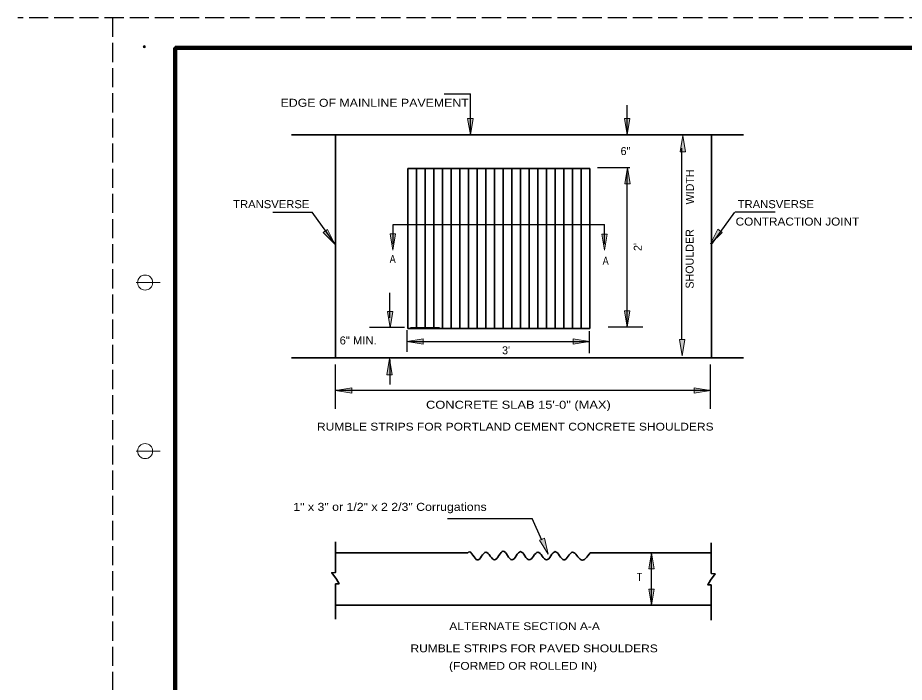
# Model space of a CAD drawing. Extents: x -26.7 to 8.7, y -11.7 to 10.3.
# Drawn here: x -26.69 to -11.96, y -0.77 to 10.27 of the extents above; entities that cross this region are included whole.
import ezdxf

# ---------------------------------------------------------------- set-up
doc = ezdxf.new("R2010")
doc.units = 0
doc.header["$LTSCALE"] = 0.053
doc.header["$PDMODE"] = 32
doc.header["$PDSIZE"] = 0.0265
doc.linetypes.add('LONG_DASHED', pattern=[7.5, 6, -1.5])
doc.layers.add('1', color=7, linetype='Continuous', lineweight=35)
doc.layers.add('3', color=7, linetype='Continuous', lineweight=25)

msp = doc.modelspace()

# ---------------------------------------------------------------- hatches: boundary and pattern name
at = {"layer": '1'}
for points in [[(-19.21783, 8.59883), (-19.12808, 8.59883), (-19.17283, 8.32883), (-19.17283, 8.32883)], [(-16.5215, 8.59883), (-16.61125, 8.59883), (-16.5665, 8.32883), (-16.5665, 8.32883)], [(-15.59942, 8.04683), (-15.68908, 8.04683), (-15.64442, 8.31683), (-15.64442, 8.31683)], [(-16.51867, 7.51283), (-16.60842, 7.51283), (-16.56367, 7.78283), (-16.56367, 7.78283)], [(-21.61817, 6.70475), (-21.5455, 6.7575), (-21.42317, 6.51275), (-21.42317, 6.51275)], [(-20.41475, 6.68333), (-20.50458, 6.68333), (-20.45975, 6.41333), (-20.45975, 6.41333)], [(-16.89717, 6.67925), (-16.98692, 6.67925), (-16.94217, 6.40925), (-16.94217, 6.40925)], [(-14.98733, 6.7075), (-15.06, 6.76025), (-15.18233, 6.5155), (-15.18233, 6.5155)], [(-20.55067, 5.393), (-20.46092, 5.393), (-20.50567, 5.123), (-20.50567, 5.123)], [(-16.5215, 5.40133), (-16.61117, 5.40133), (-16.5665, 5.13133), (-16.5665, 5.13133)], [(-19.956, 4.851), (-19.956, 4.94075), (-20.226, 4.896), (-20.226, 4.896)], [(-17.46367, 4.851), (-17.46367, 4.94075), (-17.19367, 4.896), (-17.19367, 4.896)], [(-15.60975, 4.92617), (-15.69942, 4.92617), (-15.65475, 4.65617), (-15.65475, 4.65617)], [(-20.56092, 4.34342), (-20.47117, 4.34342), (-20.51592, 4.61342), (-20.51592, 4.61342)], [(-21.14358, 4.03608), (-21.14358, 4.12575), (-21.41358, 4.08108), (-21.41358, 4.08108)], [(-15.45533, 4.03608), (-15.45533, 4.12575), (-15.18533, 4.08108), (-15.18533, 4.08108)], [(-18.02375, 1.59267), (-17.9405, 1.62625), (-17.88092, 1.35917), (-17.88092, 1.35917)], [(-16.12017, 1.116), (-16.20983, 1.116), (-16.16517, 1.386), (-16.16517, 1.386)], [(-16.12017, 0.78142), (-16.20983, 0.78142), (-16.16517, 0.51142), (-16.16517, 0.51142)]]:
    msp.add_hatch(color=256, dxfattribs=at).paths.add_polyline_path(points)

# ---------------------------------------------------------------- linework, layer by layer
at = {"layer": '1', "linetype": 'LONG_DASHED', "lineweight": 25}
for p, q in [((8.50758, 10.27375), (-26.69242, 10.27375)), ((-25.11742, 10.27375), (-25.11742, -11.72625))]:
    msp.add_line(p, q, dxfattribs=at)
at = {"layer": '1', "lineweight": 158}
for p, q in [((-24.07575, 9.77375), (-24.07575, -11.22625)), ((8.42425, 9.77375), (-24.07575, 9.77375))]:
    msp.add_line(p, q, dxfattribs=at)
at = {"layer": '1', "lineweight": 25}
for p, q in [((-19.60933, 9.00975), (-19.17283, 9.00975)), ((-19.17283, 8.32883), (-19.17283, 9.00975)), ((-16.5665, 8.32883), (-16.5665, 8.81967)), ((-15.65925, 4.93742), (-15.65925, 8.10542)), ((-17.06067, 7.78458), (-16.52283, 7.78458)), ((-16.5665, 5.13133), (-16.5665, 7.73075)), ((-22.45692, 7.04083), (-21.80125, 7.04083)), ((-21.41358, 6.50708), (-21.80125, 7.04083)), ((-15.16867, 6.50425), (-14.77892, 7.04083)), ((-14.10625, 7.04083), (-14.77492, 7.04083)), ((-20.45625, 6.83683), (-16.94158, 6.83683)), ((-20.45625, 6.51275), (-20.45625, 6.83683)), ((-20.3445, 6.83683), (-19.2145, 6.83683)), ((-16.94158, 6.51275), (-16.94158, 6.83683)), ((-20.50783, 5.286), (-20.50783, 5.70058)), ((-20.847, 5.13133), (-20.26942, 5.13133)), ((-20.22008, 4.72067), (-20.22008, 5.08492)), ((-20.16867, 5.12467), (-19.68267, 5.12467)), ((-17.19608, 5.06483), (-17.19608, 4.70058)), ((-16.30567, 5.13133), (-16.88325, 5.13133)), ((-20.1995, 4.89217), (-17.19608, 4.89217)), ((-20.50783, 4.59467), (-20.50783, 4.18008)), ((-21.415, 3.77708), (-21.415, 4.51475)), ((-15.18533, 3.77708), (-15.18533, 4.51475)), ((-15.18533, 4.08108), (-21.41358, 4.08108)), ((-19.55417, 1.95467), (-18.145, 1.95467)), ((-17.98408, 1.593), (-18.145, 1.95467)), ((-16.16517, 0.51142), (-16.16517, 1.386))]:
    msp.add_line(p, q, dxfattribs=at)
at = {"layer": '1'}
for p, q in [((-22.14325, 8.32883), (-14.63583, 8.32883)), ((-21.41358, 4.62508), (-21.41358, 8.32883)), ((-15.16483, 4.62508), (-15.16483, 8.32883)), ((-20.21008, 7.767), (-17.18608, 7.767)), ((-20.21008, 5.11217), (-20.21008, 7.767)), ((-20.06608, 5.11217), (-20.06608, 7.767)), ((-19.92208, 5.11217), (-19.92208, 7.767)), ((-19.77808, 5.11217), (-19.77808, 7.767)), ((-19.63408, 5.11217), (-19.63408, 7.767)), ((-19.49008, 5.11217), (-19.49008, 7.767)), ((-19.34608, 5.11217), (-19.34608, 7.767)), ((-19.20208, 5.11217), (-19.20208, 7.767)), ((-19.05808, 5.11217), (-19.05808, 7.767)), ((-18.91408, 5.11217), (-18.91408, 7.767)), ((-18.77008, 5.11217), (-18.77008, 7.767)), ((-18.62608, 5.11217), (-18.62608, 7.767)), ((-18.48208, 5.11217), (-18.48208, 7.767)), ((-18.33808, 5.11217), (-18.33808, 7.767)), ((-18.19408, 5.11217), (-18.19408, 7.767)), ((-18.05008, 5.11217), (-18.05008, 7.767)), ((-17.90608, 5.11217), (-17.90608, 7.767)), ((-17.76208, 5.11217), (-17.76208, 7.767)), ((-17.61808, 5.11217), (-17.61808, 7.767)), ((-17.47408, 5.11217), (-17.47408, 7.767)), ((-17.33008, 5.11217), (-17.33008, 7.767)), ((-17.18608, 5.11217), (-17.18608, 7.767)), ((-20.21008, 5.11217), (-19.2145, 5.11217)), ((-20.16867, 5.11217), (-17.18608, 5.11217)), ((-22.14325, 4.62508), (-14.63583, 4.62508)), ((-21.41358, 1.38558), (-19.21333, 1.38558)), ((-17.18275, 1.386), (-15.16483, 1.386)), ((-21.41292, 0.27875), (-21.41292, 0.86567)), ((-15.17033, 0.2625), (-15.17033, 0.84942)), ((-21.41358, 0.51142), (-15.74292, 0.51142)), ((-16.42642, 0.51142), (-15.16483, 0.51142))]:
    msp.add_line(p, q, dxfattribs=at)
at = {"layer": '1', "lineweight": 13}
for p, q in [((-24.32575, 5.87375), (-24.72575, 5.87375)), ((-24.32575, 3.07375), (-24.72575, 3.07375))]:
    msp.add_line(p, q, dxfattribs=at)
for points in [[(-19.21783, 8.59883), (-19.12808, 8.59883), (-19.17283, 8.32883), (-19.17283, 8.32883)], [(-16.5215, 8.59883), (-16.61125, 8.59883), (-16.5665, 8.32883), (-16.5665, 8.32883)], [(-15.59942, 8.04683), (-15.68908, 8.04683), (-15.64442, 8.31683), (-15.64442, 8.31683)], [(-16.51867, 7.51283), (-16.60842, 7.51283), (-16.56367, 7.78283), (-16.56367, 7.78283)], [(-21.61817, 6.70475), (-21.5455, 6.7575), (-21.42317, 6.51275), (-21.42317, 6.51275)], [(-20.41475, 6.68333), (-20.50458, 6.68333), (-20.45975, 6.41333), (-20.45975, 6.41333)], [(-16.89717, 6.67925), (-16.98692, 6.67925), (-16.94217, 6.40925), (-16.94217, 6.40925)], [(-14.98733, 6.7075), (-15.06, 6.76025), (-15.18233, 6.5155), (-15.18233, 6.5155)], [(-20.55067, 5.393), (-20.46092, 5.393), (-20.50567, 5.123), (-20.50567, 5.123)], [(-16.5215, 5.40133), (-16.61117, 5.40133), (-16.5665, 5.13133), (-16.5665, 5.13133)], [(-19.956, 4.851), (-19.956, 4.94075), (-20.226, 4.896), (-20.226, 4.896)], [(-17.46367, 4.851), (-17.46367, 4.94075), (-17.19367, 4.896), (-17.19367, 4.896)], [(-15.60975, 4.92617), (-15.69942, 4.92617), (-15.65475, 4.65617), (-15.65475, 4.65617)], [(-20.56092, 4.34342), (-20.47117, 4.34342), (-20.51592, 4.61342), (-20.51592, 4.61342)], [(-21.14358, 4.03608), (-21.14358, 4.12575), (-21.41358, 4.08108), (-21.41358, 4.08108)], [(-15.45533, 4.03608), (-15.45533, 4.12575), (-15.18533, 4.08108), (-15.18533, 4.08108)], [(-18.02375, 1.59267), (-17.9405, 1.62625), (-17.88092, 1.35917), (-17.88092, 1.35917)], [(-16.12017, 1.116), (-16.20983, 1.116), (-16.16517, 1.386), (-16.16517, 1.386)], [(-16.12017, 0.78142), (-16.20983, 0.78142), (-16.16517, 0.51142), (-16.16517, 0.51142)]]:
    msp.add_lwpolyline(points, close=True, dxfattribs=at)
at = {"layer": '1'}
for points in [[(-21.41292, 0.86567), (-21.35375, 0.86967), (-21.39867, 0.94317), (-21.47608, 1.05325), (-21.41292, 1.05733), (-21.41292, 1.56467)], [(-15.17033, 0.84942), (-15.22942, 0.8535), (-15.18467, 0.92692), (-15.10717, 1.037), (-15.17033, 1.04108), (-15.17033, 1.54842)]]:
    msp.add_lwpolyline(points, dxfattribs=at)
at = {"layer": '1', "lineweight": 13}
for centre in [(-24.57575, 5.87375), (-24.57575, 3.07375)]:
    msp.add_circle(centre, 0.125, dxfattribs=at)
at = {"layer": '1'}
msp.add_spline([(-19.21333, 1.38558), (-19.20267, 1.39425), (-19.05867, 1.26433), (-18.91467, 1.39425), (-18.77067, 1.26433), (-18.62667, 1.41158), (-18.48267, 1.26433), (-18.33867, 1.40292), (-18.19467, 1.26433), (-18.05067, 1.39425), (-17.90667, 1.26433), (-17.76267, 1.40292), (-17.61867, 1.26433), (-17.47467, 1.39425), (-17.33067, 1.26433), (-17.18275, 1.386)], degree=3, dxfattribs=at)
for p in [(-24.58775, 9.79375), (-24.07575, 9.77375)]:
    msp.add_point(p, dxfattribs=at)

# ---------------------------------------------------------------- texts
for s, width, p in [('EDGE OF MAINLINE PAVEMENT', 1.15, (-22.325, 8.79417)), ('TRANSVERSE', 1.05, (-23.11342, 7.10983)), ('TRANSVERSE', 1.05, (-14.73117, 7.10992)), ('CONTRACTION JOINT', 1.1, (-14.76542, 6.8205)), ('A', 0.85, (-20.51325, 6.19867)), ('A', 0.85, (-16.97508, 6.16975)), ('6" MIN.', 1.05, (-21.3445, 4.84575)), ('CONCRETE SLAB 15\'-0" (MAX)', 1.2, (-19.90917, 3.77725)), ('1" x 3" or 1/2" x 2 2/3" Corrugations ', 1.15, (-22.11408, 2.08083)), ('T', 0.85, (-16.40783, 0.91758))]:
    msp.add_text(s, height=0.133, dxfattribs=dict(at, width=width)).set_placement(p)
for s, p in [('6"', (-16.67692, 7.99183)), ("3'", (-18.64592, 4.682))]:
    msp.add_text(s, height=0.133, dxfattribs=at).set_placement(p)
for s, p in [('WIDTH', (-15.4595, 7.17217)), ('SHOULDER', (-15.46267, 5.77292)), ("2'", (-16.32492, 6.398))]:
    msp.add_text(s, height=0.133, rotation=90, dxfattribs=at).set_placement(p)
at = {"layer": '3', "width": 1.15}
for s, p in [('RUMBLE STRIPS FOR PORTLAND CEMENT CONCRETE SHOULDERS', (-21.72058, 3.41508)), ('ALTERNATE SECTION A-A', (-19.523, 0.09983)), ('RUMBLE STRIPS FOR PAVED SHOULDERS', (-20.16725, -0.26875)), ('(FORMED OR ROLLED IN)', (-19.52692, -0.5595))]:
    msp.add_text(s, height=0.1296, dxfattribs=at).set_placement(p)

doc.saveas('drawing.dxf')
